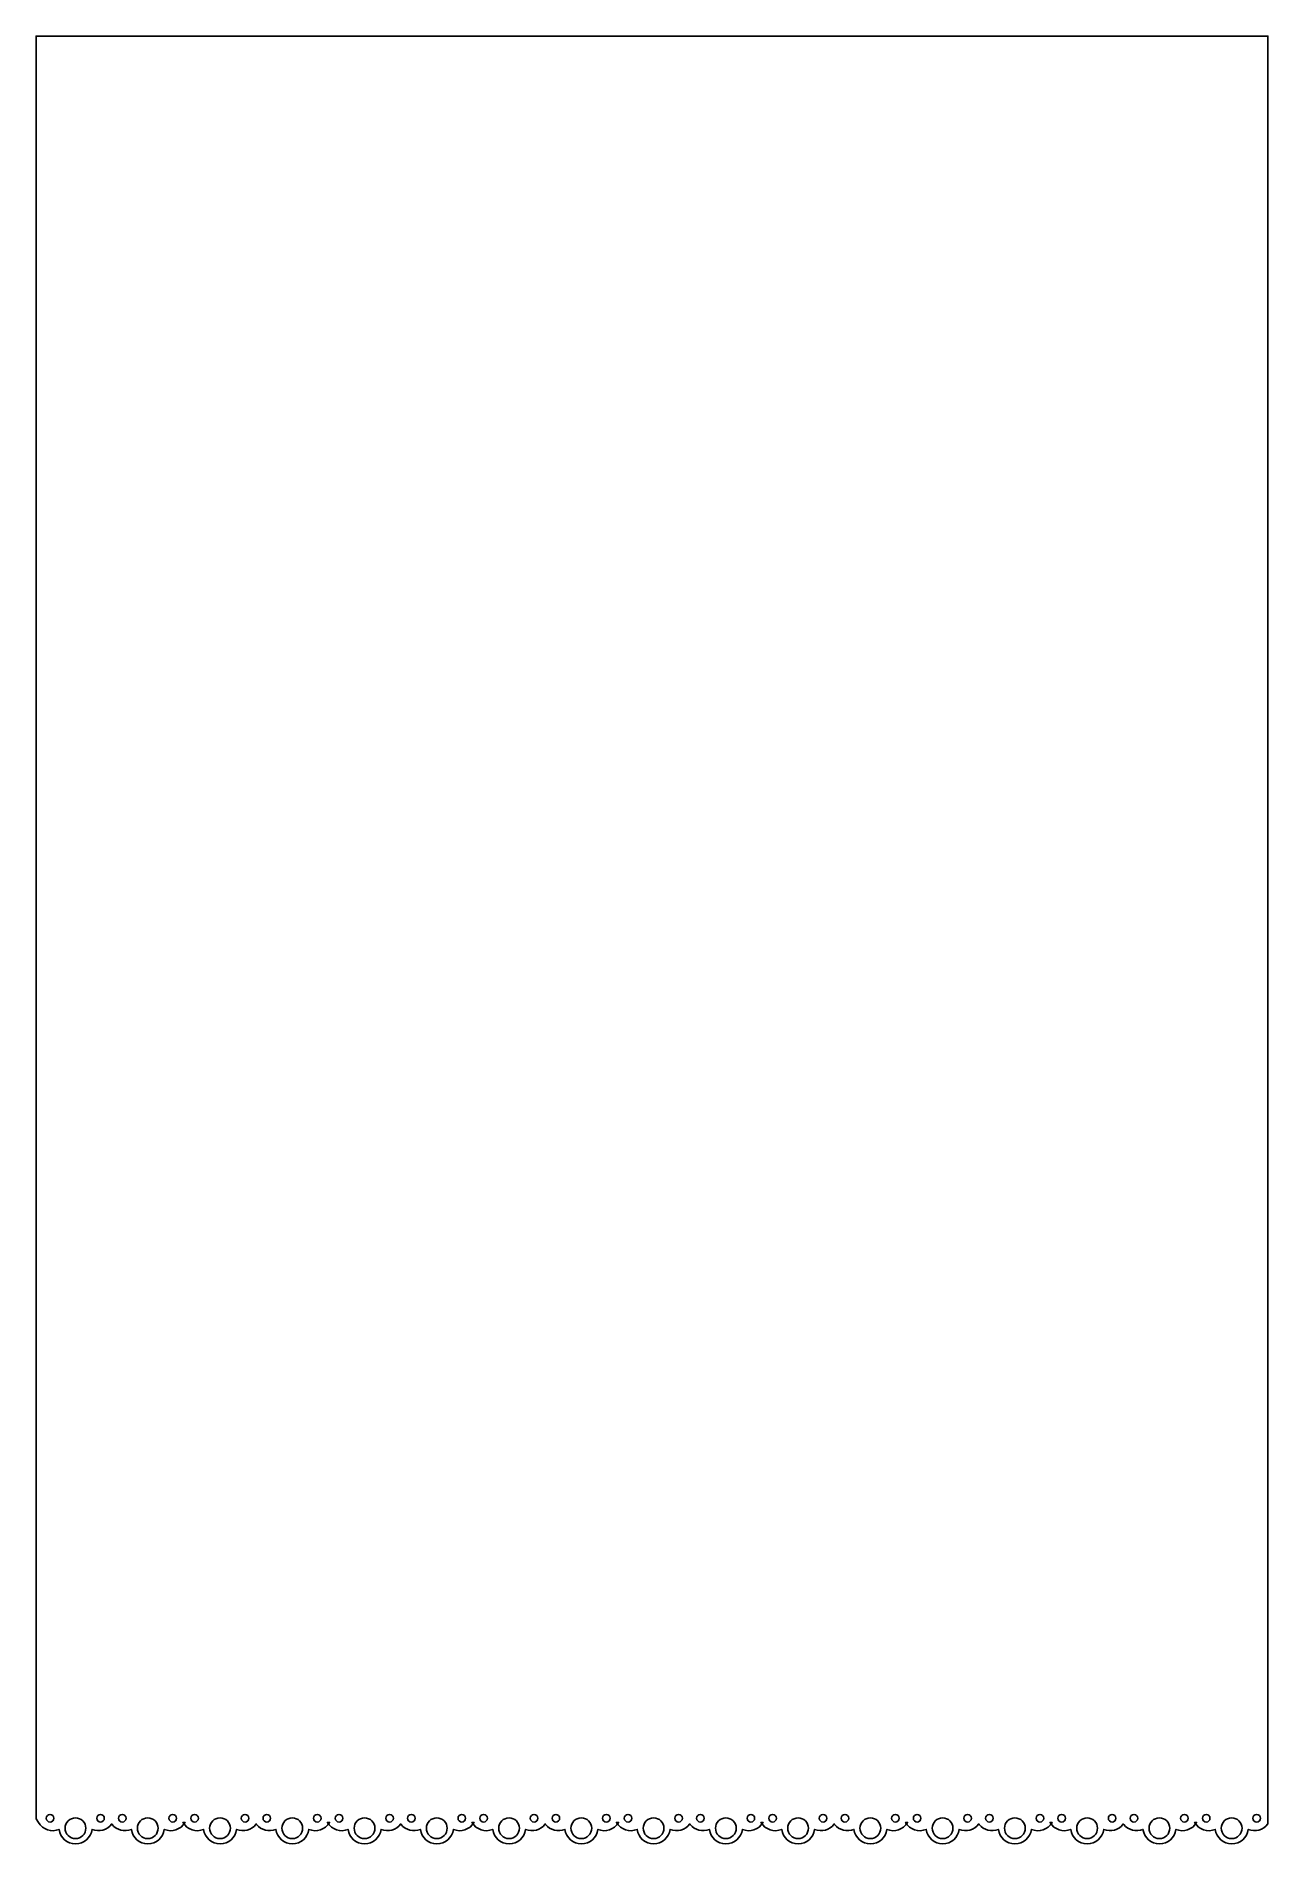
# Model space of a CAD drawing. Header units: centimetres. Extents: x -6.5 to 6.5, y -9.5 to 9.5.
import ezdxf

# ---------------------------------------------------------------- set-up
doc = ezdxf.new("R2010")
doc.units = ezdxf.units.CM
doc.header["$MEASUREMENT"] = 0
doc.layers.add('Camada 1', color=7, linetype='Continuous')

msp = doc.modelspace()

# ---------------------------------------------------------------- linework, layer by layer
at = {"layer": 'Camada 1'}
for points, knots in [([(-6.49422, -9.26833), (-6.49422, -9.26833), (-6.49422, 9.53032), (-6.49422, 9.53032), (-6.49422, 9.53032), (-6.49422, 9.53032), (6.49422, 9.53032), (6.49422, 9.53032), (6.49422, 9.53032), (6.49422, 9.53032), (6.49422, -9.32103), (6.49422, -9.32103), (6.49422, -9.32103), (6.44654, -9.38532), (6.36082, -9.40882), (6.28697, -9.37839), (6.28697, -9.37839), (6.27573, -9.46406), (6.20225, -9.53031), (6.11327, -9.53031), (6.11327, -9.53031), (6.02429, -9.53031), (5.951, -9.46406), (5.93962, -9.37839), (5.93962, -9.37839), (5.85969, -9.41136), (5.76568, -9.38104), (5.72126, -9.30412), (5.72126, -9.30412), (5.72126, -9.30412), (5.74331, -9.30413), (5.74331, -9.30413), (5.74331, -9.30413), (5.69891, -9.38102), (5.60496, -9.41137), (5.52498, -9.3784), (5.52498, -9.3784), (5.51374, -9.46407), (5.44026, -9.53032), (5.35128, -9.53032), (5.35128, -9.53032), (5.2623, -9.53032), (5.18901, -9.46407), (5.17763, -9.3784), (5.17763, -9.3784), (5.10572, -9.40806), (5.02248, -9.38652), (4.97414, -9.32591), (4.97414, -9.32591), (4.97414, -9.32591), (4.97025, -9.32104), (4.97025, -9.32104), (4.97025, -9.32104), (4.92257, -9.38533), (4.83685, -9.40883), (4.763, -9.3784), (4.763, -9.3784), (4.75176, -9.46407), (4.67828, -9.53032), (4.5893, -9.53032), (4.5893, -9.53032), (4.50032, -9.53032), (4.42703, -9.46407), (4.41565, -9.3784), (4.41565, -9.3784), (4.33572, -9.41137), (4.24171, -9.38105), (4.19729, -9.30413), (4.19729, -9.30413), (4.19729, -9.30413), (4.21934, -9.30413), (4.21934, -9.30413), (4.21934, -9.30413), (4.17494, -9.38102), (4.08099, -9.41137), (4.00101, -9.3784), (4.00101, -9.3784), (3.98977, -9.46407), (3.91629, -9.53032), (3.82731, -9.53032), (3.82731, -9.53032), (3.73833, -9.53032), (3.66504, -9.46407), (3.65366, -9.3784), (3.65366, -9.3784), (3.58175, -9.40806), (3.49851, -9.38652), (3.45017, -9.32591), (3.45017, -9.32591), (3.45017, -9.32591), (3.44628, -9.32104), (3.44628, -9.32104), (3.44628, -9.32104), (3.3986, -9.38533), (3.31288, -9.40883), (3.23903, -9.3784), (3.23903, -9.3784), (3.22779, -9.46407), (3.15431, -9.53032), (3.06533, -9.53032), (3.06533, -9.53032), (2.97635, -9.53032), (2.90306, -9.46407), (2.89168, -9.3784), (2.89168, -9.3784), (2.81175, -9.41137), (2.71774, -9.38105), (2.67332, -9.30413), (2.67332, -9.30413), (2.67332, -9.30413), (2.69536, -9.30413), (2.69536, -9.30413), (2.69536, -9.30413), (2.65096, -9.38102), (2.55701, -9.41137), (2.47703, -9.3784), (2.47703, -9.3784), (2.46579, -9.46407), (2.39231, -9.53032), (2.30333, -9.53032), (2.30333, -9.53032), (2.21435, -9.53032), (2.14106, -9.46407), (2.12968, -9.3784), (2.12968, -9.3784), (2.05777, -9.40806), (1.97453, -9.38652), (1.92619, -9.32591), (1.92619, -9.32591), (1.92619, -9.32591), (1.9223, -9.32104), (1.9223, -9.32104), (1.9223, -9.32104), (1.87462, -9.38533), (1.7889, -9.40883), (1.71505, -9.3784), (1.71505, -9.3784), (1.70381, -9.46407), (1.63033, -9.53032), (1.54135, -9.53032), (1.54135, -9.53032), (1.45237, -9.53032), (1.37908, -9.46407), (1.3677, -9.3784), (1.3677, -9.3784), (1.28777, -9.41137), (1.19376, -9.38105), (1.14934, -9.30413), (1.14934, -9.30413), (1.14934, -9.30413), (1.17139, -9.30413), (1.17139, -9.30413), (1.17139, -9.30413), (1.12699, -9.38102), (1.03304, -9.41137), (0.95306, -9.3784), (0.95306, -9.3784), (0.94182, -9.46407), (0.86834, -9.53032), (0.77936, -9.53032), (0.77936, -9.53032), (0.69038, -9.53032), (0.61712, -9.46407), (0.60574, -9.3784), (0.60574, -9.3784), (0.53383, -9.40806), (0.45056, -9.38652), (0.40222, -9.32591), (0.40222, -9.32591), (0.40222, -9.32591), (0.39833, -9.32104), (0.39833, -9.32104), (0.39833, -9.32104), (0.35065, -9.38533), (0.26493, -9.40883), (0.19108, -9.3784), (0.19108, -9.3784), (0.17984, -9.46407), (0.10636, -9.53032), (0.01738, -9.53032), (0.01738, -9.53032), (-0.0716, -9.53032), (-0.14486, -9.46407), (-0.15624, -9.3784), (-0.15624, -9.3784), (-0.23617, -9.41137), (-0.33018, -9.38105), (-0.3746, -9.30413), (-0.3746, -9.30413), (-0.3746, -9.30413), (-0.35256, -9.30413), (-0.35256, -9.30413), (-0.35256, -9.30413), (-0.39696, -9.38102), (-0.49091, -9.41137), (-0.57089, -9.3784), (-0.57089, -9.3784), (-0.58213, -9.46407), (-0.65561, -9.53032), (-0.74459, -9.53032), (-0.74459, -9.53032), (-0.83357, -9.53032), (-0.90683, -9.46407), (-0.91821, -9.3784), (-0.91821, -9.3784), (-0.99012, -9.40806), (-1.07339, -9.38652), (-1.12173, -9.32591), (-1.12173, -9.32591), (-1.12173, -9.32591), (-1.12562, -9.32104), (-1.12562, -9.32104), (-1.12562, -9.32104), (-1.1733, -9.38533), (-1.25902, -9.40883), (-1.33287, -9.3784), (-1.33287, -9.3784), (-1.34411, -9.46407), (-1.41759, -9.53032), (-1.50657, -9.53032), (-1.50657, -9.53032), (-1.59555, -9.53032), (-1.66881, -9.46407), (-1.68019, -9.3784), (-1.68019, -9.3784), (-1.76012, -9.41137), (-1.85413, -9.38105), (-1.89855, -9.30413), (-1.89855, -9.30413), (-1.89855, -9.30413), (-1.8765, -9.30413), (-1.8765, -9.30413), (-1.8765, -9.30413), (-1.9209, -9.38102), (-2.01485, -9.41137), (-2.09483, -9.3784), (-2.09483, -9.3784), (-2.10607, -9.46407), (-2.17955, -9.53032), (-2.26853, -9.53032), (-2.26853, -9.53032), (-2.35751, -9.53032), (-2.43077, -9.46407), (-2.44215, -9.3784), (-2.44215, -9.3784), (-2.51406, -9.40806), (-2.59733, -9.38652), (-2.64567, -9.32591), (-2.64567, -9.32591), (-2.64567, -9.32591), (-2.64956, -9.32104), (-2.64956, -9.32104), (-2.64956, -9.32104), (-2.69724, -9.38533), (-2.78296, -9.40883), (-2.85681, -9.3784), (-2.85681, -9.3784), (-2.86805, -9.46407), (-2.94153, -9.53032), (-3.03051, -9.53032), (-3.03051, -9.53032), (-3.11949, -9.53032), (-3.19275, -9.46407), (-3.20413, -9.3784), (-3.20413, -9.3784), (-3.28406, -9.41137), (-3.37807, -9.38105), (-3.42249, -9.30413), (-3.42249, -9.30413), (-3.42249, -9.30413), (-3.40045, -9.30413), (-3.40045, -9.30413), (-3.40045, -9.30413), (-3.44485, -9.38102), (-3.5388, -9.41137), (-3.61878, -9.3784), (-3.61878, -9.3784), (-3.63002, -9.46407), (-3.7035, -9.53032), (-3.79248, -9.53032), (-3.79248, -9.53032), (-3.88146, -9.53032), (-3.95472, -9.46407), (-3.9661, -9.3784), (-3.9661, -9.3784), (-4.03801, -9.40806), (-4.12128, -9.38652), (-4.16962, -9.32591), (-4.16962, -9.32591), (-4.16962, -9.32591), (-4.17351, -9.32104), (-4.17351, -9.32104), (-4.17351, -9.32104), (-4.22119, -9.38533), (-4.30691, -9.40883), (-4.38076, -9.3784), (-4.38076, -9.3784), (-4.392, -9.46407), (-4.46548, -9.53032), (-4.55446, -9.53032), (-4.55446, -9.53032), (-4.64344, -9.53032), (-4.7167, -9.46407), (-4.72808, -9.3784), (-4.72808, -9.3784), (-4.80801, -9.41137), (-4.90202, -9.38105), (-4.94644, -9.30413), (-4.94644, -9.30413), (-4.94644, -9.30413), (-4.9244, -9.30413), (-4.9244, -9.30413), (-4.9244, -9.30413), (-4.9688, -9.38102), (-5.06275, -9.41137), (-5.14273, -9.3784), (-5.14273, -9.3784), (-5.15397, -9.46407), (-5.22745, -9.53032), (-5.31643, -9.53032), (-5.31643, -9.53032), (-5.40541, -9.53032), (-5.47867, -9.46407), (-5.49005, -9.3784), (-5.49005, -9.3784), (-5.56196, -9.40806), (-5.64523, -9.38652), (-5.69357, -9.32591), (-5.69357, -9.32591), (-5.69357, -9.32591), (-5.69746, -9.32104), (-5.69746, -9.32104), (-5.69746, -9.32104), (-5.74514, -9.38533), (-5.83086, -9.40883), (-5.90471, -9.3784), (-5.90471, -9.3784), (-5.91595, -9.46407), (-5.98943, -9.53032), (-6.07841, -9.53032), (-6.07841, -9.53032), (-6.16739, -9.53032), (-6.24065, -9.46407), (-6.25203, -9.3784), (-6.25203, -9.3784), (-6.33196, -9.41137), (-6.42597, -9.38105), (-6.47039, -9.30413), (-6.47039, -9.30413), (-6.47039, -9.30413), (-6.49422, -9.26833), (-6.49422, -9.26833)], [0, 0, 0, 0, 0.01123596, 0.01123596, 0.01123596, 0.01123596, 0.02247191, 0.02247191, 0.02247191, 0.02247191, 0.03370787, 0.03370787, 0.03370787, 0.03370787, 0.04494382, 0.04494382, 0.04494382, 0.04494382, 0.05617978, 0.05617978, 0.05617978, 0.05617978, 0.06741573, 0.06741573, 0.06741573, 0.06741573, 0.07865169, 0.07865169, 0.07865169, 0.07865169, 0.08988764, 0.08988764, 0.08988764, 0.08988764, 0.1011236, 0.1011236, 0.1011236, 0.1011236, 0.11235955, 0.11235955, 0.11235955, 0.11235955, 0.12359551, 0.12359551, 0.12359551, 0.12359551, 0.13483146, 0.13483146, 0.13483146, 0.13483146, 0.14606742, 0.14606742, 0.14606742, 0.14606742, 0.15730337, 0.15730337, 0.15730337, 0.15730337, 0.16853933, 0.16853933, 0.16853933, 0.16853933, 0.17977528, 0.17977528, 0.17977528, 0.17977528, 0.19101124, 0.19101124, 0.19101124, 0.19101124, 0.20224719, 0.20224719, 0.20224719, 0.20224719, 0.21348315, 0.21348315, 0.21348315, 0.21348315, 0.2247191, 0.2247191, 0.2247191, 0.2247191, 0.23595506, 0.23595506, 0.23595506, 0.23595506, 0.24719101, 0.24719101, 0.24719101, 0.24719101, 0.25842697, 0.25842697, 0.25842697, 0.25842697, 0.26966292, 0.26966292, 0.26966292, 0.26966292, 0.28089888, 0.28089888, 0.28089888, 0.28089888, 0.29213483, 0.29213483, 0.29213483, 0.29213483, 0.30337079, 0.30337079, 0.30337079, 0.30337079, 0.31460674, 0.31460674, 0.31460674, 0.31460674, 0.3258427, 0.3258427, 0.3258427, 0.3258427, 0.33707865, 0.33707865, 0.33707865, 0.33707865, 0.34831461, 0.34831461, 0.34831461, 0.34831461, 0.35955056, 0.35955056, 0.35955056, 0.35955056, 0.37078652, 0.37078652, 0.37078652, 0.37078652, 0.38202247, 0.38202247, 0.38202247, 0.38202247, 0.39325843, 0.39325843, 0.39325843, 0.39325843, 0.40449438, 0.40449438, 0.40449438, 0.40449438, 0.41573034, 0.41573034, 0.41573034, 0.41573034, 0.42696629, 0.42696629, 0.42696629, 0.42696629, 0.43820225, 0.43820225, 0.43820225, 0.43820225, 0.4494382, 0.4494382, 0.4494382, 0.4494382, 0.46067416, 0.46067416, 0.46067416, 0.46067416, 0.47191011, 0.47191011, 0.47191011, 0.47191011, 0.48314607, 0.48314607, 0.48314607, 0.48314607, 0.49438202, 0.49438202, 0.49438202, 0.49438202, 0.50561798, 0.50561798, 0.50561798, 0.50561798, 0.51685393, 0.51685393, 0.51685393, 0.51685393, 0.52808989, 0.52808989, 0.52808989, 0.52808989, 0.53932584, 0.53932584, 0.53932584, 0.53932584, 0.5505618, 0.5505618, 0.5505618, 0.5505618, 0.56179775, 0.56179775, 0.56179775, 0.56179775, 0.57303371, 0.57303371, 0.57303371, 0.57303371, 0.58426966, 0.58426966, 0.58426966, 0.58426966, 0.59550562, 0.59550562, 0.59550562, 0.59550562, 0.60674157, 0.60674157, 0.60674157, 0.60674157, 0.61797753, 0.61797753, 0.61797753, 0.61797753, 0.62921348, 0.62921348, 0.62921348, 0.62921348, 0.64044944, 0.64044944, 0.64044944, 0.64044944, 0.65168539, 0.65168539, 0.65168539, 0.65168539, 0.66292135, 0.66292135, 0.66292135, 0.66292135, 0.6741573, 0.6741573, 0.6741573, 0.6741573, 0.68539326, 0.68539326, 0.68539326, 0.68539326, 0.69662921, 0.69662921, 0.69662921, 0.69662921, 0.70786517, 0.70786517, 0.70786517, 0.70786517, 0.71910112, 0.71910112, 0.71910112, 0.71910112, 0.73033708, 0.73033708, 0.73033708, 0.73033708, 0.74157303, 0.74157303, 0.74157303, 0.74157303, 0.75280899, 0.75280899, 0.75280899, 0.75280899, 0.76404494, 0.76404494, 0.76404494, 0.76404494, 0.7752809, 0.7752809, 0.7752809, 0.7752809, 0.78651685, 0.78651685, 0.78651685, 0.78651685, 0.79775281, 0.79775281, 0.79775281, 0.79775281, 0.80898876, 0.80898876, 0.80898876, 0.80898876, 0.82022472, 0.82022472, 0.82022472, 0.82022472, 0.83146067, 0.83146067, 0.83146067, 0.83146067, 0.84269663, 0.84269663, 0.84269663, 0.84269663, 0.85393258, 0.85393258, 0.85393258, 0.85393258, 0.86516854, 0.86516854, 0.86516854, 0.86516854, 0.87640449, 0.87640449, 0.87640449, 0.87640449, 0.88764045, 0.88764045, 0.88764045, 0.88764045, 0.8988764, 0.8988764, 0.8988764, 0.8988764, 0.91011236, 0.91011236, 0.91011236, 0.91011236, 0.92134831, 0.92134831, 0.92134831, 0.92134831, 0.93258427, 0.93258427, 0.93258427, 0.93258427, 0.94382022, 0.94382022, 0.94382022, 0.94382022, 0.95505618, 0.95505618, 0.95505618, 0.95505618, 0.96629213, 0.96629213, 0.96629213, 0.96629213, 0.97752809, 0.97752809, 0.97752809, 0.97752809, 1, 1, 1, 1]), ([(-6.34783, -9.30032), (-6.32571, -9.30032), (-6.30777, -9.28238), (-6.30777, -9.26026), (-6.30777, -9.26026), (-6.30777, -9.23814), (-6.32571, -9.2202), (-6.34783, -9.2202), (-6.34783, -9.2202), (-6.36995, -9.2202), (-6.38789, -9.23814), (-6.38789, -9.26026), (-6.38789, -9.26026), (-6.38789, -9.28238), (-6.36995, -9.30032), (-6.34783, -9.30032)], [0, 0, 0, 0, 0.2, 0.2, 0.2, 0.2, 0.4, 0.4, 0.4, 0.4, 0.6, 0.6, 0.6, 0.6, 1, 1, 1, 1]), ([(-6.0793, -9.47507), (-6.01887, -9.47507), (-5.96989, -9.42607), (-5.96989, -9.36566), (-5.96989, -9.36566), (-5.96989, -9.30525), (-6.01886, -9.25625), (-6.0793, -9.25625), (-6.0793, -9.25625), (-6.13974, -9.25625), (-6.18871, -9.30525), (-6.18871, -9.36566), (-6.18871, -9.36566), (-6.18871, -9.42607), (-6.13976, -9.47507), (-6.0793, -9.47507)], [0, 0, 0, 0, 0.2, 0.2, 0.2, 0.2, 0.4, 0.4, 0.4, 0.4, 0.6, 0.6, 0.6, 0.6, 1, 1, 1, 1]), ([(-5.77546, -9.26026), (-5.77546, -9.23814), (-5.7934, -9.2202), (-5.81552, -9.2202), (-5.81552, -9.2202), (-5.83764, -9.2202), (-5.85558, -9.23814), (-5.85558, -9.26026), (-5.85558, -9.26026), (-5.85558, -9.28238), (-5.83764, -9.30032), (-5.81552, -9.30032), (-5.81552, -9.30032), (-5.7934, -9.30032), (-5.77546, -9.28238), (-5.77546, -9.26026)], [0, 0, 0, 0, 0.2, 0.2, 0.2, 0.2, 0.4, 0.4, 0.4, 0.4, 0.6, 0.6, 0.6, 0.6, 1, 1, 1, 1]), ([(-5.58583, -9.30032), (-5.56371, -9.30032), (-5.54577, -9.28238), (-5.54577, -9.26026), (-5.54577, -9.26026), (-5.54577, -9.23814), (-5.56371, -9.2202), (-5.58583, -9.2202), (-5.58583, -9.2202), (-5.60795, -9.2202), (-5.62589, -9.23814), (-5.62589, -9.26026), (-5.62589, -9.26026), (-5.62589, -9.28238), (-5.60795, -9.30032), (-5.58583, -9.30032)], [0, 0, 0, 0, 0.2, 0.2, 0.2, 0.2, 0.4, 0.4, 0.4, 0.4, 0.6, 0.6, 0.6, 0.6, 1, 1, 1, 1]), ([(-5.31733, -9.47507), (-5.2569, -9.47507), (-5.20792, -9.42607), (-5.20792, -9.36566), (-5.20792, -9.36566), (-5.20792, -9.30525), (-5.25689, -9.25625), (-5.31733, -9.25625), (-5.31733, -9.25625), (-5.37777, -9.25625), (-5.42674, -9.30525), (-5.42674, -9.36566), (-5.42674, -9.36566), (-5.42674, -9.42607), (-5.37776, -9.47507), (-5.31733, -9.47507)], [0, 0, 0, 0, 0.2, 0.2, 0.2, 0.2, 0.4, 0.4, 0.4, 0.4, 0.6, 0.6, 0.6, 0.6, 1, 1, 1, 1]), ([(-5.01348, -9.26026), (-5.01348, -9.23814), (-5.03142, -9.2202), (-5.05354, -9.2202), (-5.05354, -9.2202), (-5.07566, -9.2202), (-5.0936, -9.23814), (-5.0936, -9.26026), (-5.0936, -9.26026), (-5.0936, -9.28238), (-5.07566, -9.30032), (-5.05354, -9.30032), (-5.05354, -9.30032), (-5.03142, -9.30032), (-5.01348, -9.28238), (-5.01348, -9.26026)], [0, 0, 0, 0, 0.2, 0.2, 0.2, 0.2, 0.4, 0.4, 0.4, 0.4, 0.6, 0.6, 0.6, 0.6, 1, 1, 1, 1]), ([(-4.82386, -9.30032), (-4.80174, -9.30032), (-4.7838, -9.28238), (-4.7838, -9.26026), (-4.7838, -9.26026), (-4.7838, -9.23814), (-4.80174, -9.2202), (-4.82386, -9.2202), (-4.82386, -9.2202), (-4.84598, -9.2202), (-4.86392, -9.23814), (-4.86392, -9.26026), (-4.86392, -9.26026), (-4.86392, -9.28238), (-4.84598, -9.30032), (-4.82386, -9.30032)], [0, 0, 0, 0, 0.2, 0.2, 0.2, 0.2, 0.4, 0.4, 0.4, 0.4, 0.6, 0.6, 0.6, 0.6, 1, 1, 1, 1]), ([(-4.55533, -9.47507), (-4.4949, -9.47507), (-4.44592, -9.42607), (-4.44592, -9.36566), (-4.44592, -9.36566), (-4.44592, -9.30525), (-4.49489, -9.25625), (-4.55533, -9.25625), (-4.55533, -9.25625), (-4.61577, -9.25625), (-4.66474, -9.30525), (-4.66474, -9.36566), (-4.66474, -9.36566), (-4.66474, -9.42607), (-4.61576, -9.47507), (-4.55533, -9.47507)], [0, 0, 0, 0, 0.2, 0.2, 0.2, 0.2, 0.4, 0.4, 0.4, 0.4, 0.6, 0.6, 0.6, 0.6, 1, 1, 1, 1]), ([(-4.25148, -9.26026), (-4.25148, -9.23814), (-4.26942, -9.2202), (-4.29154, -9.2202), (-4.29154, -9.2202), (-4.31366, -9.2202), (-4.3316, -9.23814), (-4.3316, -9.26026), (-4.3316, -9.26026), (-4.3316, -9.28238), (-4.31366, -9.30032), (-4.29154, -9.30032), (-4.29154, -9.30032), (-4.26942, -9.30032), (-4.25148, -9.28238), (-4.25148, -9.26026)], [0, 0, 0, 0, 0.2, 0.2, 0.2, 0.2, 0.4, 0.4, 0.4, 0.4, 0.6, 0.6, 0.6, 0.6, 1, 1, 1, 1]), ([(-4.06186, -9.30032), (-4.03974, -9.30032), (-4.0218, -9.28238), (-4.0218, -9.26026), (-4.0218, -9.26026), (-4.0218, -9.23814), (-4.03974, -9.2202), (-4.06186, -9.2202), (-4.06186, -9.2202), (-4.08398, -9.2202), (-4.10192, -9.23814), (-4.10192, -9.26026), (-4.10192, -9.26026), (-4.10192, -9.28238), (-4.08398, -9.30032), (-4.06186, -9.30032)], [0, 0, 0, 0, 0.2, 0.2, 0.2, 0.2, 0.4, 0.4, 0.4, 0.4, 0.6, 0.6, 0.6, 0.6, 1, 1, 1, 1]), ([(-3.79333, -9.47507), (-3.7329, -9.47507), (-3.68392, -9.42607), (-3.68392, -9.36566), (-3.68392, -9.36566), (-3.68392, -9.30525), (-3.73289, -9.25625), (-3.79333, -9.25625), (-3.79333, -9.25625), (-3.85377, -9.25625), (-3.90274, -9.30525), (-3.90274, -9.36566), (-3.90274, -9.36566), (-3.90274, -9.42607), (-3.85376, -9.47507), (-3.79333, -9.47507)], [0, 0, 0, 0, 0.2, 0.2, 0.2, 0.2, 0.4, 0.4, 0.4, 0.4, 0.6, 0.6, 0.6, 0.6, 1, 1, 1, 1]), ([(-3.48948, -9.26026), (-3.48948, -9.23814), (-3.50742, -9.2202), (-3.52954, -9.2202), (-3.52954, -9.2202), (-3.55166, -9.2202), (-3.5696, -9.23814), (-3.5696, -9.26026), (-3.5696, -9.26026), (-3.5696, -9.28238), (-3.55166, -9.30032), (-3.52954, -9.30032), (-3.52954, -9.30032), (-3.50742, -9.30032), (-3.48948, -9.28238), (-3.48948, -9.26026)], [0, 0, 0, 0, 0.2, 0.2, 0.2, 0.2, 0.4, 0.4, 0.4, 0.4, 0.6, 0.6, 0.6, 0.6, 1, 1, 1, 1]), ([(-3.29986, -9.30032), (-3.27774, -9.30032), (-3.2598, -9.28238), (-3.2598, -9.26026), (-3.2598, -9.26026), (-3.2598, -9.23814), (-3.27774, -9.2202), (-3.29986, -9.2202), (-3.29986, -9.2202), (-3.32198, -9.2202), (-3.33992, -9.23814), (-3.33992, -9.26026), (-3.33992, -9.26026), (-3.33992, -9.28238), (-3.32198, -9.30032), (-3.29986, -9.30032)], [0, 0, 0, 0, 0.2, 0.2, 0.2, 0.2, 0.4, 0.4, 0.4, 0.4, 0.6, 0.6, 0.6, 0.6, 1, 1, 1, 1]), ([(-3.03133, -9.47507), (-2.9709, -9.47507), (-2.92192, -9.42607), (-2.92192, -9.36566), (-2.92192, -9.36566), (-2.92192, -9.30525), (-2.97089, -9.25625), (-3.03133, -9.25625), (-3.03133, -9.25625), (-3.09177, -9.25625), (-3.14074, -9.30525), (-3.14074, -9.36566), (-3.14074, -9.36566), (-3.14074, -9.42607), (-3.09176, -9.47507), (-3.03133, -9.47507)], [0, 0, 0, 0, 0.2, 0.2, 0.2, 0.2, 0.4, 0.4, 0.4, 0.4, 0.6, 0.6, 0.6, 0.6, 1, 1, 1, 1]), ([(-2.72748, -9.26026), (-2.72748, -9.23814), (-2.74542, -9.2202), (-2.76754, -9.2202), (-2.76754, -9.2202), (-2.78966, -9.2202), (-2.8076, -9.23814), (-2.8076, -9.26026), (-2.8076, -9.26026), (-2.8076, -9.28238), (-2.78966, -9.30032), (-2.76754, -9.30032), (-2.76754, -9.30032), (-2.74542, -9.30032), (-2.72748, -9.28238), (-2.72748, -9.26026)], [0, 0, 0, 0, 0.2, 0.2, 0.2, 0.2, 0.4, 0.4, 0.4, 0.4, 0.6, 0.6, 0.6, 0.6, 1, 1, 1, 1]), ([(-2.53786, -9.30032), (-2.51574, -9.30032), (-2.4978, -9.28238), (-2.4978, -9.26026), (-2.4978, -9.26026), (-2.4978, -9.23814), (-2.51574, -9.2202), (-2.53786, -9.2202), (-2.53786, -9.2202), (-2.55998, -9.2202), (-2.57792, -9.23814), (-2.57792, -9.26026), (-2.57792, -9.26026), (-2.57792, -9.28238), (-2.55998, -9.30032), (-2.53786, -9.30032)], [0, 0, 0, 0, 0.2, 0.2, 0.2, 0.2, 0.4, 0.4, 0.4, 0.4, 0.6, 0.6, 0.6, 0.6, 1, 1, 1, 1]), ([(-2.26933, -9.47507), (-2.2089, -9.47507), (-2.15992, -9.42607), (-2.15992, -9.36566), (-2.15992, -9.36566), (-2.15992, -9.30525), (-2.20889, -9.25625), (-2.26933, -9.25625), (-2.26933, -9.25625), (-2.32977, -9.25625), (-2.37874, -9.30525), (-2.37874, -9.36566), (-2.37874, -9.36566), (-2.37874, -9.42607), (-2.32979, -9.47507), (-2.26933, -9.47507)], [0, 0, 0, 0, 0.2, 0.2, 0.2, 0.2, 0.4, 0.4, 0.4, 0.4, 0.6, 0.6, 0.6, 0.6, 1, 1, 1, 1]), ([(-1.96548, -9.26026), (-1.96548, -9.23814), (-1.98342, -9.2202), (-2.00554, -9.2202), (-2.00554, -9.2202), (-2.02766, -9.2202), (-2.0456, -9.23814), (-2.0456, -9.26026), (-2.0456, -9.26026), (-2.0456, -9.28238), (-2.02766, -9.30032), (-2.00554, -9.30032), (-2.00554, -9.30032), (-1.98342, -9.30032), (-1.96548, -9.28238), (-1.96548, -9.26026)], [0, 0, 0, 0, 0.2, 0.2, 0.2, 0.2, 0.4, 0.4, 0.4, 0.4, 0.6, 0.6, 0.6, 0.6, 1, 1, 1, 1]), ([(-1.77586, -9.30032), (-1.75374, -9.30032), (-1.7358, -9.28238), (-1.7358, -9.26026), (-1.7358, -9.26026), (-1.7358, -9.23814), (-1.75374, -9.2202), (-1.77586, -9.2202), (-1.77586, -9.2202), (-1.79798, -9.2202), (-1.81592, -9.23814), (-1.81592, -9.26026), (-1.81592, -9.26026), (-1.81592, -9.28238), (-1.79798, -9.30032), (-1.77586, -9.30032)], [0, 0, 0, 0, 0.2, 0.2, 0.2, 0.2, 0.4, 0.4, 0.4, 0.4, 0.6, 0.6, 0.6, 0.6, 1, 1, 1, 1]), ([(-1.50736, -9.47507), (-1.44693, -9.47507), (-1.39795, -9.42607), (-1.39795, -9.36566), (-1.39795, -9.36566), (-1.39795, -9.30525), (-1.44692, -9.25625), (-1.50736, -9.25625), (-1.50736, -9.25625), (-1.5678, -9.25625), (-1.61677, -9.30525), (-1.61677, -9.36566), (-1.61677, -9.36566), (-1.61677, -9.42607), (-1.56779, -9.47507), (-1.50736, -9.47507)], [0, 0, 0, 0, 0.2, 0.2, 0.2, 0.2, 0.4, 0.4, 0.4, 0.4, 0.6, 0.6, 0.6, 0.6, 1, 1, 1, 1]), ([(-1.20351, -9.26026), (-1.20351, -9.23814), (-1.22145, -9.2202), (-1.24357, -9.2202), (-1.24357, -9.2202), (-1.26569, -9.2202), (-1.28363, -9.23814), (-1.28363, -9.26026), (-1.28363, -9.26026), (-1.28363, -9.28238), (-1.26569, -9.30032), (-1.24357, -9.30032), (-1.24357, -9.30032), (-1.22145, -9.30032), (-1.20351, -9.28238), (-1.20351, -9.26026)], [0, 0, 0, 0, 0.2, 0.2, 0.2, 0.2, 0.4, 0.4, 0.4, 0.4, 0.6, 0.6, 0.6, 0.6, 1, 1, 1, 1]), ([(-1.01388, -9.30032), (-0.99176, -9.30032), (-0.97382, -9.28238), (-0.97382, -9.26026), (-0.97382, -9.26026), (-0.97382, -9.23814), (-0.99176, -9.2202), (-1.01388, -9.2202), (-1.01388, -9.2202), (-1.036, -9.2202), (-1.05394, -9.23814), (-1.05394, -9.26026), (-1.05394, -9.26026), (-1.05394, -9.28238), (-1.036, -9.30032), (-1.01388, -9.30032)], [0, 0, 0, 0, 0.2, 0.2, 0.2, 0.2, 0.4, 0.4, 0.4, 0.4, 0.6, 0.6, 0.6, 0.6, 1, 1, 1, 1]), ([(-0.74536, -9.47507), (-0.68493, -9.47507), (-0.63595, -9.42607), (-0.63595, -9.36566), (-0.63595, -9.36566), (-0.63595, -9.30525), (-0.68492, -9.25625), (-0.74536, -9.25625), (-0.74536, -9.25625), (-0.8058, -9.25625), (-0.85477, -9.30525), (-0.85477, -9.36566), (-0.85477, -9.36566), (-0.85477, -9.42607), (-0.80579, -9.47507), (-0.74536, -9.47507)], [0, 0, 0, 0, 0.2, 0.2, 0.2, 0.2, 0.4, 0.4, 0.4, 0.4, 0.6, 0.6, 0.6, 0.6, 1, 1, 1, 1]), ([(-0.44151, -9.26026), (-0.44151, -9.23814), (-0.45945, -9.2202), (-0.48157, -9.2202), (-0.48157, -9.2202), (-0.50369, -9.2202), (-0.52163, -9.23814), (-0.52163, -9.26026), (-0.52163, -9.26026), (-0.52163, -9.28238), (-0.50369, -9.30032), (-0.48157, -9.30032), (-0.48157, -9.30032), (-0.45945, -9.30032), (-0.44151, -9.28238), (-0.44151, -9.26026)], [0, 0, 0, 0, 0.2, 0.2, 0.2, 0.2, 0.4, 0.4, 0.4, 0.4, 0.6, 0.6, 0.6, 0.6, 1, 1, 1, 1]), ([(-0.25188, -9.30032), (-0.22976, -9.30032), (-0.21182, -9.28238), (-0.21182, -9.26026), (-0.21182, -9.26026), (-0.21182, -9.23814), (-0.22976, -9.2202), (-0.25188, -9.2202), (-0.25188, -9.2202), (-0.274, -9.2202), (-0.29194, -9.23814), (-0.29194, -9.26026), (-0.29194, -9.26026), (-0.29194, -9.28238), (-0.274, -9.30032), (-0.25188, -9.30032)], [0, 0, 0, 0, 0.2, 0.2, 0.2, 0.2, 0.4, 0.4, 0.4, 0.4, 0.6, 0.6, 0.6, 0.6, 1, 1, 1, 1]), ([(0.01664, -9.47507), (0.07707, -9.47507), (0.12605, -9.42607), (0.12605, -9.36566), (0.12605, -9.36566), (0.12605, -9.30525), (0.07708, -9.25625), (0.01664, -9.25625), (0.01664, -9.25625), (-0.0438, -9.25625), (-0.09277, -9.30525), (-0.09277, -9.36566), (-0.09277, -9.36566), (-0.09277, -9.42607), (-0.04379, -9.47507), (0.01664, -9.47507)], [0, 0, 0, 0, 0.2, 0.2, 0.2, 0.2, 0.4, 0.4, 0.4, 0.4, 0.6, 0.6, 0.6, 0.6, 1, 1, 1, 1]), ([(0.32049, -9.26026), (0.32049, -9.23814), (0.30255, -9.2202), (0.28043, -9.2202), (0.28043, -9.2202), (0.25831, -9.2202), (0.24037, -9.23814), (0.24037, -9.26026), (0.24037, -9.26026), (0.24037, -9.28238), (0.25831, -9.30032), (0.28043, -9.30032), (0.28043, -9.30032), (0.30255, -9.30032), (0.32049, -9.28238), (0.32049, -9.26026)], [0, 0, 0, 0, 0.2, 0.2, 0.2, 0.2, 0.4, 0.4, 0.4, 0.4, 0.6, 0.6, 0.6, 0.6, 1, 1, 1, 1]), ([(0.51012, -9.30032), (0.53224, -9.30032), (0.55018, -9.28238), (0.55018, -9.26026), (0.55018, -9.26026), (0.55018, -9.23814), (0.53224, -9.2202), (0.51012, -9.2202), (0.51012, -9.2202), (0.488, -9.2202), (0.47006, -9.23814), (0.47006, -9.26026), (0.47006, -9.26026), (0.47006, -9.28238), (0.488, -9.30032), (0.51012, -9.30032)], [0, 0, 0, 0, 0.2, 0.2, 0.2, 0.2, 0.4, 0.4, 0.4, 0.4, 0.6, 0.6, 0.6, 0.6, 1, 1, 1, 1]), ([(0.77864, -9.47507), (0.83907, -9.47507), (0.88805, -9.42607), (0.88805, -9.36566), (0.88805, -9.36566), (0.88805, -9.30525), (0.83908, -9.25625), (0.77864, -9.25625), (0.77864, -9.25625), (0.7182, -9.25625), (0.66923, -9.30525), (0.66923, -9.36566), (0.66923, -9.36566), (0.66923, -9.42607), (0.71821, -9.47507), (0.77864, -9.47507)], [0, 0, 0, 0, 0.2, 0.2, 0.2, 0.2, 0.4, 0.4, 0.4, 0.4, 0.6, 0.6, 0.6, 0.6, 1, 1, 1, 1]), ([(1.08249, -9.26026), (1.08249, -9.23814), (1.06455, -9.2202), (1.04243, -9.2202), (1.04243, -9.2202), (1.02031, -9.2202), (1.00237, -9.23814), (1.00237, -9.26026), (1.00237, -9.26026), (1.00237, -9.28238), (1.02031, -9.30032), (1.04243, -9.30032), (1.04243, -9.30032), (1.06458, -9.30032), (1.08249, -9.28238), (1.08249, -9.26026)], [0, 0, 0, 0, 0.2, 0.2, 0.2, 0.2, 0.4, 0.4, 0.4, 0.4, 0.6, 0.6, 0.6, 0.6, 1, 1, 1, 1]), ([(1.27212, -9.30032), (1.29424, -9.30032), (1.31218, -9.28238), (1.31218, -9.26026), (1.31218, -9.26026), (1.31218, -9.23814), (1.29424, -9.2202), (1.27212, -9.2202), (1.27212, -9.2202), (1.25, -9.2202), (1.23206, -9.23814), (1.23206, -9.26026), (1.23206, -9.26026), (1.23206, -9.28238), (1.25, -9.30032), (1.27212, -9.30032)], [0, 0, 0, 0, 0.2, 0.2, 0.2, 0.2, 0.4, 0.4, 0.4, 0.4, 0.6, 0.6, 0.6, 0.6, 1, 1, 1, 1]), ([(1.54064, -9.47507), (1.60107, -9.47507), (1.65007, -9.42607), (1.65007, -9.36566), (1.65007, -9.36566), (1.65007, -9.30525), (1.60107, -9.25625), (1.54064, -9.25625), (1.54064, -9.25625), (1.48021, -9.25625), (1.43123, -9.30525), (1.43123, -9.36566), (1.43123, -9.36566), (1.43123, -9.42607), (1.48021, -9.47507), (1.54064, -9.47507)], [0, 0, 0, 0, 0.2, 0.2, 0.2, 0.2, 0.4, 0.4, 0.4, 0.4, 0.6, 0.6, 0.6, 0.6, 1, 1, 1, 1]), ([(1.84449, -9.26026), (1.84449, -9.23814), (1.82655, -9.2202), (1.80443, -9.2202), (1.80443, -9.2202), (1.78231, -9.2202), (1.76437, -9.23814), (1.76437, -9.26026), (1.76437, -9.26026), (1.76437, -9.28238), (1.78231, -9.30032), (1.80443, -9.30032), (1.80443, -9.30032), (1.82655, -9.30032), (1.84449, -9.28238), (1.84449, -9.26026)], [0, 0, 0, 0, 0.2, 0.2, 0.2, 0.2, 0.4, 0.4, 0.4, 0.4, 0.6, 0.6, 0.6, 0.6, 1, 1, 1, 1]), ([(2.03412, -9.30032), (2.05624, -9.30032), (2.07418, -9.28238), (2.07418, -9.26026), (2.07418, -9.26026), (2.07418, -9.23814), (2.05624, -9.2202), (2.03412, -9.2202), (2.03412, -9.2202), (2.012, -9.2202), (1.99406, -9.23814), (1.99406, -9.26026), (1.99406, -9.26026), (1.99406, -9.28238), (2.012, -9.30032), (2.03412, -9.30032)], [0, 0, 0, 0, 0.2, 0.2, 0.2, 0.2, 0.4, 0.4, 0.4, 0.4, 0.6, 0.6, 0.6, 0.6, 1, 1, 1, 1]), ([(2.30262, -9.47507), (2.36305, -9.47507), (2.41205, -9.42607), (2.41205, -9.36566), (2.41205, -9.36566), (2.41205, -9.30525), (2.36305, -9.25625), (2.30262, -9.25625), (2.30262, -9.25625), (2.24219, -9.25625), (2.19321, -9.30525), (2.19321, -9.36566), (2.19321, -9.36566), (2.19321, -9.42607), (2.24218, -9.47507), (2.30262, -9.47507)], [0, 0, 0, 0, 0.2, 0.2, 0.2, 0.2, 0.4, 0.4, 0.4, 0.4, 0.6, 0.6, 0.6, 0.6, 1, 1, 1, 1]), ([(2.60649, -9.26026), (2.60649, -9.23814), (2.58855, -9.2202), (2.56643, -9.2202), (2.56643, -9.2202), (2.54431, -9.2202), (2.52637, -9.23814), (2.52637, -9.26026), (2.52637, -9.26026), (2.52637, -9.28238), (2.54431, -9.30032), (2.56643, -9.30032), (2.56643, -9.30032), (2.58855, -9.30032), (2.60649, -9.28238), (2.60649, -9.26026)], [0, 0, 0, 0, 0.2, 0.2, 0.2, 0.2, 0.4, 0.4, 0.4, 0.4, 0.6, 0.6, 0.6, 0.6, 1, 1, 1, 1]), ([(2.79612, -9.30032), (2.81824, -9.30032), (2.83618, -9.28238), (2.83618, -9.26026), (2.83618, -9.26026), (2.83618, -9.23814), (2.81824, -9.2202), (2.79612, -9.2202), (2.79612, -9.2202), (2.774, -9.2202), (2.75606, -9.23814), (2.75606, -9.26026), (2.75606, -9.26026), (2.75606, -9.28238), (2.774, -9.30032), (2.79612, -9.30032)], [0, 0, 0, 0, 0.2, 0.2, 0.2, 0.2, 0.4, 0.4, 0.4, 0.4, 0.6, 0.6, 0.6, 0.6, 1, 1, 1, 1]), ([(3.06462, -9.47507), (3.12505, -9.47507), (3.17405, -9.42607), (3.17405, -9.36566), (3.17405, -9.36566), (3.17405, -9.30525), (3.12505, -9.25625), (3.06462, -9.25625), (3.06462, -9.25625), (3.00419, -9.25625), (2.95521, -9.30525), (2.95521, -9.36566), (2.95521, -9.36566), (2.95521, -9.42607), (3.00418, -9.47507), (3.06462, -9.47507)], [0, 0, 0, 0, 0.2, 0.2, 0.2, 0.2, 0.4, 0.4, 0.4, 0.4, 0.6, 0.6, 0.6, 0.6, 1, 1, 1, 1]), ([(3.36849, -9.26026), (3.36849, -9.23814), (3.35055, -9.2202), (3.32843, -9.2202), (3.32843, -9.2202), (3.30631, -9.2202), (3.28837, -9.23814), (3.28837, -9.26026), (3.28837, -9.26026), (3.28837, -9.28238), (3.30631, -9.30032), (3.32843, -9.30032), (3.32843, -9.30032), (3.35055, -9.30032), (3.36849, -9.28238), (3.36849, -9.26026)], [0, 0, 0, 0, 0.2, 0.2, 0.2, 0.2, 0.4, 0.4, 0.4, 0.4, 0.6, 0.6, 0.6, 0.6, 1, 1, 1, 1]), ([(3.55812, -9.30032), (3.58024, -9.30032), (3.59818, -9.28238), (3.59818, -9.26026), (3.59818, -9.26026), (3.59818, -9.23814), (3.58024, -9.2202), (3.55812, -9.2202), (3.55812, -9.2202), (3.536, -9.2202), (3.51806, -9.23814), (3.51806, -9.26026), (3.51806, -9.26026), (3.51806, -9.28238), (3.536, -9.30032), (3.55812, -9.30032)], [0, 0, 0, 0, 0.2, 0.2, 0.2, 0.2, 0.4, 0.4, 0.4, 0.4, 0.6, 0.6, 0.6, 0.6, 1, 1, 1, 1]), ([(3.82662, -9.47507), (3.88705, -9.47507), (3.93605, -9.42607), (3.93605, -9.36566), (3.93605, -9.36566), (3.93605, -9.30525), (3.88705, -9.25625), (3.82662, -9.25625), (3.82662, -9.25625), (3.76619, -9.25625), (3.71721, -9.30525), (3.71721, -9.36566), (3.71721, -9.36566), (3.71721, -9.42607), (3.76618, -9.47507), (3.82662, -9.47507)], [0, 0, 0, 0, 0.2, 0.2, 0.2, 0.2, 0.4, 0.4, 0.4, 0.4, 0.6, 0.6, 0.6, 0.6, 1, 1, 1, 1]), ([(4.13046, -9.26026), (4.13046, -9.23814), (4.11252, -9.2202), (4.0904, -9.2202), (4.0904, -9.2202), (4.06828, -9.2202), (4.05034, -9.23814), (4.05034, -9.26026), (4.05034, -9.26026), (4.05034, -9.28238), (4.06828, -9.30032), (4.0904, -9.30032), (4.0904, -9.30032), (4.11252, -9.30032), (4.13046, -9.28238), (4.13046, -9.26026)], [0, 0, 0, 0, 0.2, 0.2, 0.2, 0.2, 0.4, 0.4, 0.4, 0.4, 0.6, 0.6, 0.6, 0.6, 1, 1, 1, 1]), ([(4.32009, -9.30032), (4.34221, -9.30032), (4.36015, -9.28238), (4.36015, -9.26026), (4.36015, -9.26026), (4.36015, -9.23814), (4.34221, -9.2202), (4.32009, -9.2202), (4.32009, -9.2202), (4.29797, -9.2202), (4.28003, -9.23814), (4.28003, -9.26026), (4.28003, -9.26026), (4.28003, -9.28238), (4.298, -9.30032), (4.32009, -9.30032)], [0, 0, 0, 0, 0.2, 0.2, 0.2, 0.2, 0.4, 0.4, 0.4, 0.4, 0.6, 0.6, 0.6, 0.6, 1, 1, 1, 1]), ([(4.58862, -9.47507), (4.64905, -9.47507), (4.69805, -9.42607), (4.69805, -9.36566), (4.69805, -9.36566), (4.69805, -9.30525), (4.64905, -9.25625), (4.58862, -9.25625), (4.58862, -9.25625), (4.52819, -9.25625), (4.47921, -9.30525), (4.47921, -9.36566), (4.47921, -9.36566), (4.47921, -9.42607), (4.52818, -9.47507), (4.58862, -9.47507)], [0, 0, 0, 0, 0.2, 0.2, 0.2, 0.2, 0.4, 0.4, 0.4, 0.4, 0.6, 0.6, 0.6, 0.6, 1, 1, 1, 1]), ([(4.89246, -9.26026), (4.89246, -9.23814), (4.87452, -9.2202), (4.8524, -9.2202), (4.8524, -9.2202), (4.83028, -9.2202), (4.81234, -9.23814), (4.81234, -9.26026), (4.81234, -9.26026), (4.81234, -9.28238), (4.83028, -9.30032), (4.8524, -9.30032), (4.8524, -9.30032), (4.87452, -9.30032), (4.89246, -9.28238), (4.89246, -9.26026)], [0, 0, 0, 0, 0.2, 0.2, 0.2, 0.2, 0.4, 0.4, 0.4, 0.4, 0.6, 0.6, 0.6, 0.6, 1, 1, 1, 1]), ([(5.08209, -9.30032), (5.10421, -9.30032), (5.12215, -9.28238), (5.12215, -9.26026), (5.12215, -9.26026), (5.12215, -9.23814), (5.10421, -9.2202), (5.08209, -9.2202), (5.08209, -9.2202), (5.05997, -9.2202), (5.04203, -9.23814), (5.04203, -9.26026), (5.04203, -9.26026), (5.04203, -9.28238), (5.05997, -9.30032), (5.08209, -9.30032)], [0, 0, 0, 0, 0.2, 0.2, 0.2, 0.2, 0.4, 0.4, 0.4, 0.4, 0.6, 0.6, 0.6, 0.6, 1, 1, 1, 1]), ([(5.35062, -9.47507), (5.41105, -9.47507), (5.46005, -9.42607), (5.46005, -9.36566), (5.46005, -9.36566), (5.46005, -9.30525), (5.41105, -9.25625), (5.35062, -9.25625), (5.35062, -9.25625), (5.29019, -9.25625), (5.24121, -9.30525), (5.24121, -9.36566), (5.24121, -9.36566), (5.24121, -9.42607), (5.29018, -9.47507), (5.35062, -9.47507)], [0, 0, 0, 0, 0.2, 0.2, 0.2, 0.2, 0.4, 0.4, 0.4, 0.4, 0.6, 0.6, 0.6, 0.6, 1, 1, 1, 1]), ([(5.65446, -9.26026), (5.65446, -9.23814), (5.63652, -9.2202), (5.6144, -9.2202), (5.6144, -9.2202), (5.59228, -9.2202), (5.57434, -9.23814), (5.57434, -9.26026), (5.57434, -9.26026), (5.57434, -9.28238), (5.59228, -9.30032), (5.6144, -9.30032), (5.6144, -9.30032), (5.63652, -9.30032), (5.65446, -9.28238), (5.65446, -9.26026)], [0, 0, 0, 0, 0.2, 0.2, 0.2, 0.2, 0.4, 0.4, 0.4, 0.4, 0.6, 0.6, 0.6, 0.6, 1, 1, 1, 1]), ([(5.84409, -9.30032), (5.86621, -9.30032), (5.88415, -9.28238), (5.88415, -9.26026), (5.88415, -9.26026), (5.88415, -9.23814), (5.86621, -9.2202), (5.84409, -9.2202), (5.84409, -9.2202), (5.82197, -9.2202), (5.80403, -9.23814), (5.80403, -9.26026), (5.80403, -9.26026), (5.80403, -9.28238), (5.82197, -9.30032), (5.84409, -9.30032)], [0, 0, 0, 0, 0.2, 0.2, 0.2, 0.2, 0.4, 0.4, 0.4, 0.4, 0.6, 0.6, 0.6, 0.6, 1, 1, 1, 1]), ([(6.11262, -9.47507), (6.17305, -9.47507), (6.22205, -9.42607), (6.22205, -9.36566), (6.22205, -9.36566), (6.22205, -9.30525), (6.17305, -9.25625), (6.11262, -9.25625), (6.11262, -9.25625), (6.05219, -9.25625), (6.00321, -9.30525), (6.00321, -9.36566), (6.00321, -9.36566), (6.00321, -9.42607), (6.05216, -9.47507), (6.11262, -9.47507)], [0, 0, 0, 0, 0.2, 0.2, 0.2, 0.2, 0.4, 0.4, 0.4, 0.4, 0.6, 0.6, 0.6, 0.6, 1, 1, 1, 1]), ([(6.41646, -9.26026), (6.41646, -9.23814), (6.39852, -9.2202), (6.3764, -9.2202), (6.3764, -9.2202), (6.35428, -9.2202), (6.33634, -9.23814), (6.33634, -9.26026), (6.33634, -9.26026), (6.33634, -9.28238), (6.35428, -9.30032), (6.3764, -9.30032), (6.3764, -9.30032), (6.39852, -9.30032), (6.41646, -9.28238), (6.41646, -9.26026)], [0, 0, 0, 0, 0.2, 0.2, 0.2, 0.2, 0.4, 0.4, 0.4, 0.4, 0.6, 0.6, 0.6, 0.6, 1, 1, 1, 1])]:
    msp.add_open_spline(points, degree=3, knots=knots, dxfattribs=at)

doc.saveas('drawing.dxf')
